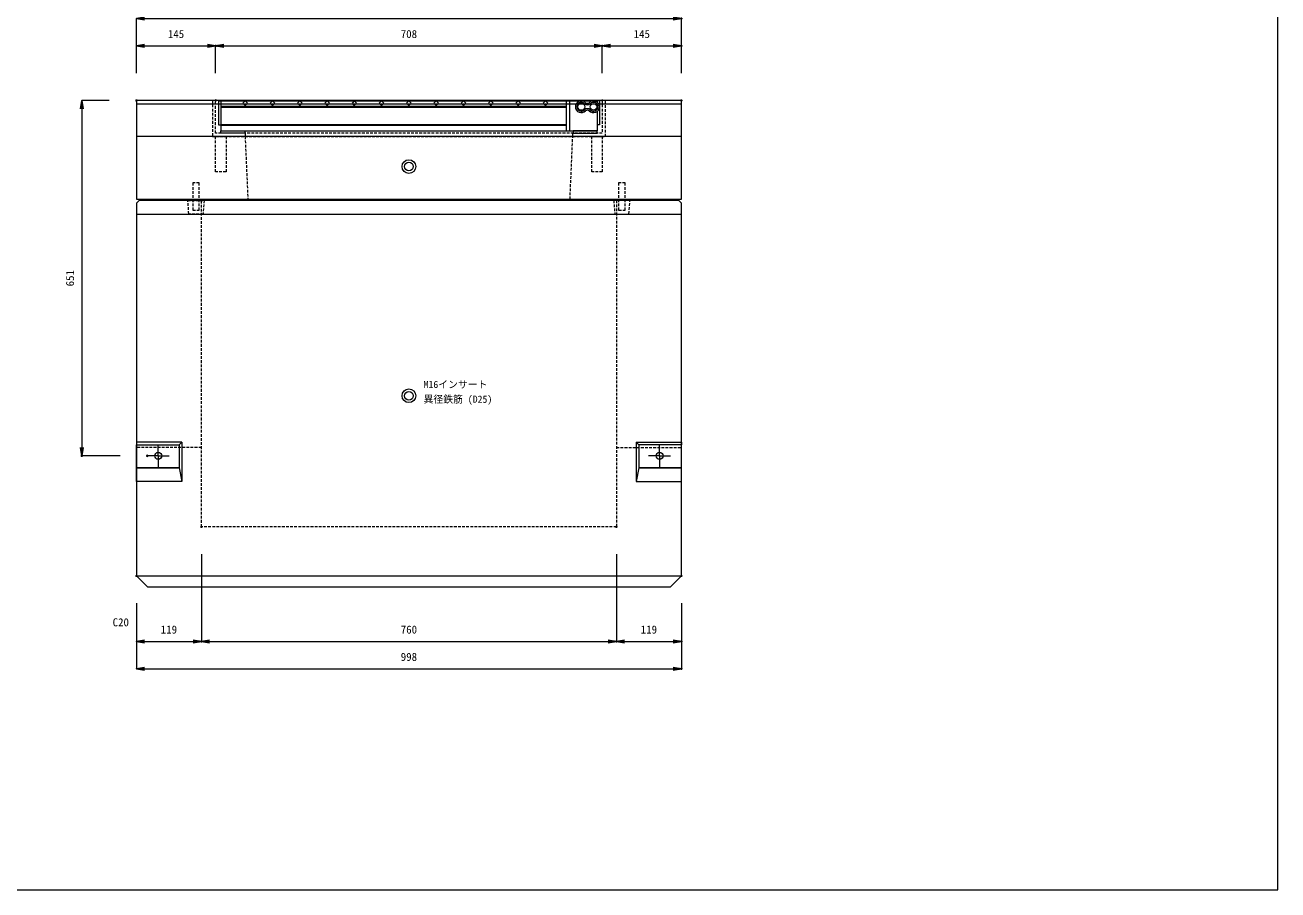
# Model space of a CAD drawing. Units: millimetres, scale not verified. Extents: x -1945 to 1945, y -1209 to 1631.
# Drawn here: x -350 to 1945, y -1209 to 376 of the extents above; entities that cross this region are included whole.
import ezdxf
from ezdxf.enums import TextEntityAlignment as Align

# ---------------------------------------------------------------- set-up
doc = ezdxf.new("R2010")
doc.units = ezdxf.units.MM
doc.header["$LTSCALE"] = 10
doc.header["$PDMODE"] = 32
doc.header["$PDSIZE"] = 2
doc.linetypes.add('USER1', pattern=[0.75, 0.5, -0.25])
doc.layers.add('0-0_0', color=7, linetype='Continuous')
doc.layers.add('0-2_DEFPOINTS', color=7, linetype='Continuous')
for name, color, linetype, lineweight in [('0-1_TITLE', 7, 'Continuous', 18), ('0-3_KIJUN', 7, 'USER1', 18), ('0-5_SUNPO_S10', 3, 'Continuous', 18), ('0-7_10-グレーチング', 5, 'Continuous', 18)]:
    doc.layers.add(name, color=color, linetype=linetype, lineweight=lineweight)
doc.styles.add('ＭＳ ゴシック', font='')
doc.styles.get('ＭＳ ゴシック').set_extended_font_data('MS Gothic')

# ---------------------------------------------------------------- blocks, each defined once
blk = doc.blocks.new('_OPEN')
at = {"layer": '0-0_0'}
blk.add_line((0, 0), (-1, 0), dxfattribs=at)
blk.add_lwpolyline([(-1, 0.1667), (0, 0), (-1, -0.1667)], dxfattribs=at)
blk = doc.blocks.new('D7')
at = {"layer": '0-2_DEFPOINTS'}
for p in [(1918.48, 876.39), (1799.48, 786.39), (1918.48, 666.39)]:
    blk.add_point(p, dxfattribs=at)
at = {"layer": '0-5_SUNPO_S10'}
for p, q in [((1918.48, 826.39), (1918.48, 666.39)), ((1799.48, 736.39), (1799.48, 666.39)), ((1814.48, 666.39), (1903.48, 666.39))]:
    blk.add_line(p, q, dxfattribs=at)
at = {"layer": '0-5_SUNPO_S10', "xscale": 15, "yscale": 15, "rotation": 180}
blk.add_blockref('_OPEN', (1799.48, 666.39), dxfattribs=at)
at = {"layer": '0-5_SUNPO_S10', "xscale": 15, "yscale": 15}
blk.add_blockref('_OPEN', (1918.48, 666.39), dxfattribs=at)
at = {"layer": '0-5_SUNPO_S10', "color": 7, "style": 'ＭＳ ゴシック'}
blk.add_text('119', height=14.66, dxfattribs=at).set_placement((1843.98, 676.39), align=Align.BOTTOM_LEFT)
blk = doc.blocks.new('D8')
at = {"layer": '0-2_DEFPOINTS'}
for p in [(1918.48, 876.39), (2678.48, 876.39), (2678.48, 666.39)]:
    blk.add_point(p, dxfattribs=at)
at = {"layer": '0-5_SUNPO_S10'}
for p, q in [((1918.48, 826.39), (1918.48, 666.39)), ((2678.48, 826.39), (2678.48, 666.39)), ((1933.48, 666.39), (2663.48, 666.39))]:
    blk.add_line(p, q, dxfattribs=at)
at = {"layer": '0-5_SUNPO_S10', "xscale": 15, "yscale": 15, "rotation": 180}
blk.add_blockref('_OPEN', (1918.48, 666.39), dxfattribs=at)
at = {"layer": '0-5_SUNPO_S10', "xscale": 15, "yscale": 15}
blk.add_blockref('_OPEN', (2678.48, 666.39), dxfattribs=at)
at = {"layer": '0-5_SUNPO_S10', "color": 7, "style": 'ＭＳ ゴシック'}
blk.add_text('760', height=14.66, dxfattribs=at).set_placement((2283.48, 676.39), align=Align.BOTTOM_LEFT)
blk = doc.blocks.new('D9')
at = {"layer": '0-2_DEFPOINTS'}
for p in [(2678.48, 876.39), (2797.48, 786.39), (2797.48, 666.39)]:
    blk.add_point(p, dxfattribs=at)
at = {"layer": '0-5_SUNPO_S10'}
for p, q in [((2678.48, 826.39), (2678.48, 666.39)), ((2797.48, 736.39), (2797.48, 666.39)), ((2693.48, 666.39), (2782.48, 666.39))]:
    blk.add_line(p, q, dxfattribs=at)
at = {"layer": '0-5_SUNPO_S10', "xscale": 15, "yscale": 15, "rotation": 180}
blk.add_blockref('_OPEN', (2678.48, 666.39), dxfattribs=at)
at = {"layer": '0-5_SUNPO_S10', "xscale": 15, "yscale": 15}
blk.add_blockref('_OPEN', (2797.48, 666.39), dxfattribs=at)
at = {"layer": '0-5_SUNPO_S10', "color": 7, "style": 'ＭＳ ゴシック'}
blk.add_text('119', height=14.66, dxfattribs=at).set_placement((2722.98, 676.39), align=Align.BOTTOM_LEFT)
blk = doc.blocks.new('D10')
at = {"layer": '0-2_DEFPOINTS'}
for p in [(1799.48, 786.39), (2797.48, 786.39), (2797.48, 616.39)]:
    blk.add_point(p, dxfattribs=at)
at = {"layer": '0-5_SUNPO_S10'}
for p, q in [((1799.48, 736.39), (1799.48, 616.39)), ((2797.48, 736.39), (2797.48, 616.39)), ((1814.48, 616.39), (2782.48, 616.39))]:
    blk.add_line(p, q, dxfattribs=at)
at = {"layer": '0-5_SUNPO_S10', "xscale": 15, "yscale": 15, "rotation": 180}
blk.add_blockref('_OPEN', (1799.48, 616.39), dxfattribs=at)
at = {"layer": '0-5_SUNPO_S10', "xscale": 15, "yscale": 15}
blk.add_blockref('_OPEN', (2797.48, 616.39), dxfattribs=at)
at = {"layer": '0-5_SUNPO_S10', "color": 7, "style": 'ＭＳ ゴシック'}
blk.add_text('998', height=14.66, dxfattribs=at).set_placement((2283.48, 626.39), align=Align.BOTTOM_LEFT)
blk = doc.blocks.new('D11')
at = {"layer": '0-2_DEFPOINTS'}
for p in [(1944.48, 1757.39), (1799.48, 1657.39), (1944.48, 1657.39)]:
    blk.add_point(p, dxfattribs=at)
at = {"layer": '0-5_SUNPO_S10'}
for p, q in [((1799.48, 1707.39), (1799.48, 1757.39)), ((1814.48, 1757.39), (1929.48, 1757.39)), ((1944.48, 1707.39), (1944.48, 1757.39))]:
    blk.add_line(p, q, dxfattribs=at)
at = {"layer": '0-5_SUNPO_S10', "xscale": 15, "yscale": 15, "rotation": 180}
blk.add_blockref('_OPEN', (1799.48, 1757.39), dxfattribs=at)
at = {"layer": '0-5_SUNPO_S10', "xscale": 15, "yscale": 15}
blk.add_blockref('_OPEN', (1944.48, 1757.39), dxfattribs=at)
at = {"layer": '0-5_SUNPO_S10', "color": 7, "style": 'ＭＳ ゴシック'}
blk.add_text('145', height=14.66, dxfattribs=at).set_placement((1856.98, 1767.39), align=Align.BOTTOM_LEFT)
blk = doc.blocks.new('D12')
at = {"layer": '0-2_DEFPOINTS'}
for p in [(2652.48, 1757.39), (1944.48, 1657.39), (2652.48, 1657.39)]:
    blk.add_point(p, dxfattribs=at)
at = {"layer": '0-5_SUNPO_S10'}
for p, q in [((1944.48, 1707.39), (1944.48, 1757.39)), ((1959.48, 1757.39), (2637.48, 1757.39)), ((2652.48, 1707.39), (2652.48, 1757.39))]:
    blk.add_line(p, q, dxfattribs=at)
at = {"layer": '0-5_SUNPO_S10', "xscale": 15, "yscale": 15, "rotation": 180}
blk.add_blockref('_OPEN', (1944.48, 1757.39), dxfattribs=at)
at = {"layer": '0-5_SUNPO_S10', "xscale": 15, "yscale": 15}
blk.add_blockref('_OPEN', (2652.48, 1757.39), dxfattribs=at)
at = {"layer": '0-5_SUNPO_S10', "color": 7, "style": 'ＭＳ ゴシック'}
blk.add_text('708', height=14.66, dxfattribs=at).set_placement((2283.48, 1767.39), align=Align.BOTTOM_LEFT)
blk = doc.blocks.new('D13')
at = {"layer": '0-2_DEFPOINTS'}
for p in [(2797.48, 1757.39), (2652.48, 1657.39), (2797.48, 1657.39)]:
    blk.add_point(p, dxfattribs=at)
at = {"layer": '0-5_SUNPO_S10'}
for p, q in [((2652.48, 1707.39), (2652.48, 1757.39)), ((2667.48, 1757.39), (2782.48, 1757.39)), ((2797.48, 1707.39), (2797.48, 1757.39))]:
    blk.add_line(p, q, dxfattribs=at)
at = {"layer": '0-5_SUNPO_S10', "xscale": 15, "yscale": 15, "rotation": 180}
blk.add_blockref('_OPEN', (2652.48, 1757.39), dxfattribs=at)
at = {"layer": '0-5_SUNPO_S10', "xscale": 15, "yscale": 15}
blk.add_blockref('_OPEN', (2797.48, 1757.39), dxfattribs=at)
at = {"layer": '0-5_SUNPO_S10', "color": 7, "style": 'ＭＳ ゴシック'}
blk.add_text('145', height=14.66, dxfattribs=at).set_placement((2709.98, 1767.39), align=Align.BOTTOM_LEFT)
blk = doc.blocks.new('D14')
at = {"layer": '0-2_DEFPOINTS'}
for p in [(2797.48, 1807.39), (1799.48, 1657.39), (2797.48, 1657.39)]:
    blk.add_point(p, dxfattribs=at)
at = {"layer": '0-5_SUNPO_S10'}
for p, q in [((1799.48, 1707.39), (1799.48, 1807.39)), ((1814.48, 1807.39), (2782.48, 1807.39)), ((2797.48, 1707.39), (2797.48, 1807.39))]:
    blk.add_line(p, q, dxfattribs=at)
at = {"layer": '0-5_SUNPO_S10', "xscale": 15, "yscale": 15, "rotation": 180}
blk.add_blockref('_OPEN', (1799.48, 1807.39), dxfattribs=at)
at = {"layer": '0-5_SUNPO_S10', "xscale": 15, "yscale": 15}
blk.add_blockref('_OPEN', (2797.48, 1807.39), dxfattribs=at)
at = {"layer": '0-5_SUNPO_S10', "color": 7, "style": 'ＭＳ ゴシック'}
blk.add_text('998', height=14.66, dxfattribs=at).set_placement((2283.48, 1817.39), align=Align.BOTTOM_LEFT)
blk = doc.blocks.new('D20')
at = {"layer": '0-2_DEFPOINTS'}
for p in [(1799.48, 1657.39), (1699.48, 1006.39), (1819.48, 1006.39)]:
    blk.add_point(p, dxfattribs=at)
at = {"layer": '0-5_SUNPO_S10'}
for p, q in [((1749.48, 1657.39), (1699.48, 1657.39)), ((1699.48, 1642.39), (1699.48, 1021.39)), ((1769.48, 1006.39), (1699.48, 1006.39))]:
    blk.add_line(p, q, dxfattribs=at)
at = {"layer": '0-5_SUNPO_S10', "xscale": 15, "yscale": 15}
for p, rotation in [((1699.48, 1657.39), 90), ((1699.48, 1006.39), 270)]:
    blk.add_blockref('_OPEN', p, dxfattribs=dict(at, rotation=rotation))
at = {"layer": '0-5_SUNPO_S10', "color": 7, "style": 'ＭＳ ゴシック'}
blk.add_text('651', height=14.66, rotation=90, dxfattribs=at).set_placement((1689.48, 1316.89), align=Align.BOTTOM_LEFT)
blk = doc.blocks.new('M16_insert')
at = {"layer": '0-3_KIJUN', "color": 3, "linetype": 'Continuous'}
for radius in [12.5, 8]:
    blk.add_circle((0, 0), radius, dxfattribs=at)
blk = doc.blocks.new('A$C32FE6796')
at = {"layer": '0-7_10-グレーチング'}
for p, q in [((0, 59.5), (0, 15.5)), ((0, 59.5), (4.5, 59.5)), ((4.5, 59.5), (693.5, 59.5)), ((4.5, 59.5), (4.5, 9.5)), ((4.5, 59.5), (4.5, 4.5)), ((4.5, 49.5), (637.5, 49.5)), ((4.5, 48), (637.5, 48)), ((49, 59.5), (44.76, 55.26)), ((44.76, 55.26), (49, 51.02)), ((53.24, 55.26), (49, 59.5)), ((49, 51.02), (53.24, 55.26)), ((99, 59.5), (94.76, 55.26)), ((94.76, 55.26), (99, 51.02)), ((103.24, 55.26), (99, 59.5)), ((99, 51.02), (103.24, 55.26)), ((149, 59.5), (144.76, 55.26)), ((144.76, 55.26), (149, 51.02)), ((199, 59.5), (194.76, 55.26)), ((203.24, 55.26), (199, 59.5)), ((249, 59.5), (244.76, 55.26)), ((244.76, 55.26), (249, 51.02)), ((253.24, 55.26), (249, 59.5)), ((249, 51.02), (253.24, 55.26)), ((299, 59.5), (294.76, 55.26)), ((294.76, 55.26), (299, 51.02)), ((303.24, 55.26), (299, 59.5)), ((299, 51.02), (303.24, 55.26)), ((344.76, 55.26), (349, 51.02)), ((349, 51.02), (353.24, 55.26)), ((399, 59.5), (394.76, 55.26)), ((394.76, 55.26), (399, 51.02)), ((449, 59.5), (444.76, 55.26)), ((444.76, 55.26), (449, 51.02)), ((453.24, 55.26), (449, 59.5)), ((449, 51.02), (453.24, 55.26)), ((499, 59.5), (494.76, 55.26)), ((494.76, 55.26), (499, 51.02)), ((503.24, 55.26), (499, 59.5)), ((499, 51.02), (503.24, 55.26)), ((549, 59.5), (544.76, 55.26)), ((553.24, 55.26), (549, 59.5)), ((599, 59.5), (594.76, 55.26)), ((594.76, 55.26), (599, 51.02)), ((637.5, 4.5), (637.5, 59.5)), ((643.5, 4.5), (643.5, 59.5)), ((698, 59.5), (693.5, 59.5)), ((693.5, 59.5), (693.5, 57.19)), ((693.5, 59.5), (693.5, 57.19)), ((693.5, 53.25), (693.5, 43.75)), ((693.5, 53.25), (693.5, 43.75)), ((698, 59.5), (698, 15.5)), ((693.5, 39.81), (693.5, 9.5)), ((693.5, 39.81), (693.5, 4.5)), ((0, 15.5), (4.5, 15.5)), ((4.5, 16), (637.5, 16)), ((4.5, 14.5), (637.5, 14.5)), ((4.5, 4.5), (693.5, 4.5)), ((693.5, 4.5), (649.5, 4.5)), ((649.5, 4.5), (649.5, 0)), ((698, 15.5), (693.5, 15.5))]:
    blk.add_line(p, q, dxfattribs=at)
for points in [[(149, 51.02), (153.24, 55.26), (149, 59.5)], [(194.76, 55.26), (199, 51.02), (203.24, 55.26)], [(353.24, 55.26), (349, 59.5), (344.76, 55.26)], [(399, 51.02), (403.24, 55.26), (399, 59.5)], [(544.76, 55.26), (549, 51.02), (553.24, 55.26)], [(599, 51.02), (603.24, 55.26), (599, 59.5)], [(649.5, 0), (693.5, 0), (693.5, 4.5)]]:
    blk.add_lwpolyline(points, dxfattribs=at)
blk.add_lwpolyline([(4.5, 4.5), (48.5, 4.5), (48.5, 0), (4.5, 0)], close=True, dxfattribs=at)
for centre, radius in [((664.7, 48.5), 6.5), ((687, 48.5), 6)]:
    blk.add_circle(centre, radius, dxfattribs=at)
for centre, radius, start, end in [((664.7, 48.5), 10.85, 43.62484, 316.37516), ((664.7, 48.5), 8.05, 42.08353, 317.91647), ((675.85, 60.58), 8.45, 232.23503, 307.76497), ((675.85, 60.58), 5.65, 234.31952, 305.68048), ((687, 48.5), 10.85, 223.62484, 136.37516), ((687, 48.5), 8.05, 222.08353, 137.91647), ((675.85, 36.42), 8.45, 52.23503, 127.76497), ((675.85, 36.42), 5.65, 54.31952, 125.68048)]:
    blk.add_arc(centre, radius, start, end, dxfattribs=at)

msp = doc.modelspace()

# ---------------------------------------------------------------- linework, layer by layer
at = {"layer": '0-1_TITLE', "color": 2}
msp.add_lwpolyline([(-1945, -1208.88), (1945, -1208.88), (1945, 1631.12), (-1945, 1631.12)], close=True, dxfattribs=at)
at = {"layer": '0-3_KIJUN', "linetype": 'Continuous'}
for p, q in [((-145.52, 231.39), (852.48, 231.39)), ((-145.52, 172.23), (852.48, 172.23)), ((-145.52, 29.39), (852.48, 29.39)), ((-105.52, -413.61), (-105.52, -393.61)), ((812.48, -413.61), (812.48, -393.61)), ((-105.52, -413.61), (-125.52, -413.61)), ((-105.52, -413.61), (-105.52, -433.61)), ((-105.52, -413.61), (-85.52, -413.61)), ((812.48, -413.61), (792.48, -413.61)), ((812.48, -413.61), (832.48, -413.61)), ((812.48, -413.61), (812.48, -433.61)), ((-145.52, -633.61), (852.48, -633.61))]:
    msp.add_line(p, q, dxfattribs=at)
at = {"layer": '0-3_KIJUN'}
for p, q in [((-26.52, -398.61), (-145.52, -398.61)), ((733.48, -398.61), (852.48, -398.61))]:
    msp.add_line(p, q, dxfattribs=at)
at = {"layer": '0-3_KIJUN', "linetype": 'Continuous'}
for points in [[(852.48, 56.39), (852.48, 237.39), (-145.52, 237.39), (-145.52, 56.39)], [(852.48, 49.39), (847.48, 54.39), (-140.52, 54.39), (-145.52, 49.39), (-145.52, -633.61), (-125.52, -653.61), (832.48, -653.61), (852.48, -633.61)], [(-62.52, -388.61), (-145.52, -388.61), (-145.52, -393.61), (-67.52, -393.61)], [(769.48, -388.61), (852.48, -388.61), (852.48, -393.61), (774.48, -393.61)], [(-145.52, -393.61), (-67.52, -393.61), (-67.52, -435.61), (-145.52, -435.61)], [(852.48, -393.61), (774.48, -393.61), (774.48, -435.61), (852.48, -435.61)]]:
    msp.add_lwpolyline(points, close=True, dxfattribs=at)
at = {"layer": '0-3_KIJUN'}
for points in [[(-0.52, 237.39), (-6.52, 237.39), (-6.52, 171.39), (713.48, 171.39), (713.48, 237.39), (707.48, 237.39), (707.48, 177.39), (-0.52, 177.39)], [(-0.52, 171.39), (18.48, 171.39), (18.48, 106.39), (-0.52, 106.39)], [(688.48, 171.39), (707.48, 171.39), (707.48, 106.39), (688.48, 106.39)], [(-30.52, 86.39), (-42.52, 86.39), (-42.52, 36.39), (-30.52, 36.39)], [(749.48, 86.39), (737.48, 86.39), (737.48, 36.39), (749.48, 36.39)], [(-51.52, 54.39), (-21.52, 54.39), (-23.52, 29.39), (-49.52, 29.39)], [(758.48, 54.39), (728.48, 54.39), (730.48, 29.39), (756.48, 29.39)]]:
    msp.add_lwpolyline(points, close=True, dxfattribs=at)
for points in [[(53.48, 177.39), (53.48, 171.39), (58.48, 56.39), (648.48, 56.39), (653.48, 171.39), (653.48, 177.39)], [(733.48, 54.39), (733.48, -543.61), (-26.52, -543.61), (-26.52, 54.39)]]:
    msp.add_lwpolyline(points, dxfattribs=at)
at = {"layer": '0-3_KIJUN', "linetype": 'Continuous'}
for points in [[(-62.52, -388.61), (-62.52, -460.61), (-145.52, -460.61), (-145.52, -435.61), (-67.52, -435.61), (-62.52, -460.61)], [(769.48, -388.61), (769.48, -460.61), (852.48, -460.61), (852.48, -435.61), (774.48, -435.61), (769.48, -460.61)]]:
    msp.add_lwpolyline(points, dxfattribs=at)
for centre in [(-105.52, -413.61), (812.48, -413.61)]:
    msp.add_circle(centre, 6.35, dxfattribs=at)

# ---------------------------------------------------------------- block references
at = {"layer": '0-3_KIJUN'}
for p in [(353.48, 116.39), (353.48, -303.61)]:
    msp.add_blockref('M16_insert', p, dxfattribs=at)
at = {"layer": '0-5_SUNPO_S10'}
for name in ['D14', 'D11', 'D12', 'D13', 'D20', 'D7', 'D8', 'D9', 'D10']:
    msp.add_blockref(name, (-1945, -1420), dxfattribs=at)
at = {"layer": '0-7_10-グレーチング'}
msp.add_blockref('A$C32FE6796', (4.48, 177.39), dxfattribs=at)

# ---------------------------------------------------------------- texts
at = {"layer": '0-5_SUNPO_S10', "color": 7, "style": 'ＭＳ ゴシック'}
for s, height, p in [('M16インサート', 13.2, (380.27, -293.41)), ('異径鉄筋 (D25)', 13.2, (380.27, -320.41)), ('C20', 14.66, (-189.22, -730.26))]:
    msp.add_text(s, height=height, dxfattribs=at).set_placement(p, align=Align.BOTTOM_LEFT)

doc.saveas('drawing.dxf')
